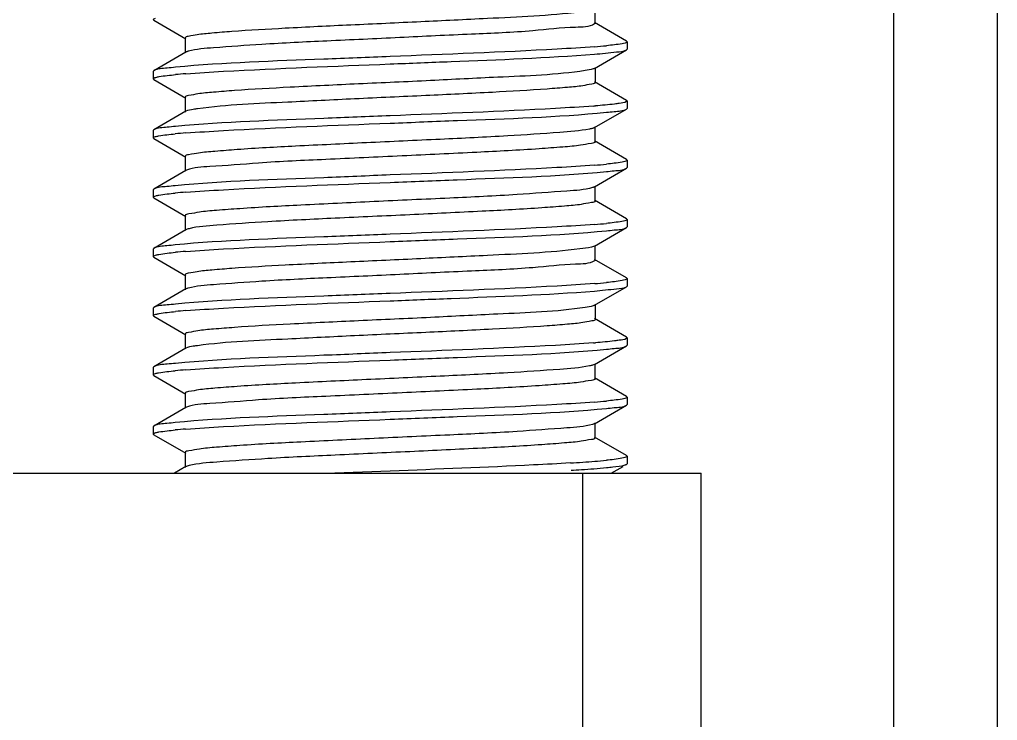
# Model space of a CAD drawing. Extents: x 27938 to 1507990, y 110129 to 923079.
# Drawn here: x 458376.9 to 458670.6, y 368624.2 to 368834.8 of the extents above; entities that cross this region are included whole.
import ezdxf

# ---------------------------------------------------------------- set-up
doc = ezdxf.new("R2010")
doc.units = 0
doc.header["$LTSCALE"] = 1000
doc.header["$MEASUREMENT"] = 0

msp = doc.modelspace()

# ---------------------------------------------------------------- linework, layer by layer
at = {"linetype": 'Continuous'}
for p, q in [((458670.63, 366000.39), (458670.63, 369014.05)), ((458639.48, 366583.55), (458639.48, 368882.52)), ((458549.77, 368833.7), (458549.77, 368838.14)), ((458417.22, 368834.61), (458417.05, 368834.81)), ((458417.22, 368834.61), (458426.87, 368829.02)), ((458559.24, 368828.33), (458549.58, 368833.92)), ((458426.68, 368829.25), (458426.68, 368824.8)), ((458559.24, 368828.33), (458559.41, 368828.13)), ((458559.41, 368828.13), (458559.41, 368825.91)), ((458426.87, 368825.02), (458417.22, 368819.43)), ((458549.58, 368820.12), (458559.24, 368825.72)), ((458559.24, 368825.72), (458559.41, 368825.91)), ((458417.22, 368819.43), (458417.05, 368819.24)), ((458417.05, 368819.24), (458417.05, 368817.01)), ((458549.77, 368820.35), (458549.77, 368815.9)), ((458417.22, 368816.82), (458417.05, 368817.01)), ((458417.22, 368816.82), (458426.87, 368811.23)), ((458559.24, 368810.53), (458549.58, 368816.13)), ((458426.68, 368811.45), (458426.68, 368807)), ((458559.24, 368810.53), (458559.41, 368810.34)), ((458559.41, 368810.34), (458559.41, 368808.12)), ((458426.87, 368807.23), (458417.22, 368801.64)), ((458549.58, 368802.33), (458559.24, 368807.92)), ((458559.24, 368807.92), (458559.41, 368808.12)), ((458417.22, 368801.64), (458417.05, 368801.44)), ((458417.05, 368801.44), (458417.05, 368799.22)), ((458549.77, 368798.11), (458549.77, 368802.55)), ((458417.22, 368799.02), (458417.05, 368799.22)), ((458417.22, 368799.02), (458426.87, 368793.43)), ((458559.24, 368792.74), (458549.58, 368798.33)), ((458426.68, 368793.66), (458426.68, 368789.21)), ((458559.24, 368792.74), (458559.41, 368792.54)), ((458559.41, 368792.54), (458559.41, 368790.32)), ((458426.87, 368789.43), (458417.22, 368783.84)), ((458427.09, 368789.54), (458426.87, 368789.43)), ((458549.58, 368784.53), (458559.24, 368790.13)), ((458559.24, 368790.13), (458559.41, 368790.32)), ((458417.22, 368783.84), (458417.05, 368783.65)), ((458417.05, 368783.65), (458417.05, 368781.42)), ((458549.77, 368780.31), (458549.77, 368784.76)), ((458417.22, 368781.23), (458417.05, 368781.42)), ((458417.22, 368781.23), (458426.87, 368775.64)), ((458559.24, 368774.94), (458549.58, 368780.54)), ((458426.68, 368775.86), (458426.68, 368771.41)), ((458559.24, 368774.94), (458559.41, 368774.75)), ((458559.41, 368774.75), (458559.41, 368772.53)), ((458426.87, 368771.64), (458417.22, 368766.05)), ((458549.58, 368766.74), (458559.24, 368772.33)), ((458559.24, 368772.33), (458559.41, 368772.53)), ((458417.22, 368766.05), (458417.05, 368765.85)), ((458417.05, 368765.85), (458417.05, 368763.63)), ((458549.58, 368766.74), (458549.31, 368766.62)), ((458549.77, 368762.52), (458549.77, 368766.96)), ((458417.22, 368763.43), (458417.05, 368763.63)), ((458417.22, 368763.43), (458426.87, 368757.84)), ((458559.24, 368757.15), (458549.58, 368762.74)), ((458426.68, 368758.07), (458426.68, 368753.62)), ((458559.24, 368757.15), (458559.41, 368756.95)), ((458559.41, 368756.95), (458559.41, 368754.73)), ((458426.87, 368753.84), (458417.22, 368748.25)), ((458549.58, 368748.94), (458559.24, 368754.54)), ((458559.24, 368754.54), (458559.41, 368754.73)), ((458417.22, 368748.25), (458417.05, 368748.06)), ((458417.05, 368748.06), (458417.05, 368745.83)), ((458549.77, 368749.17), (458549.77, 368744.72)), ((458417.22, 368745.64), (458417.05, 368745.83)), ((458417.22, 368745.64), (458426.87, 368740.05)), ((458559.24, 368739.35), (458549.58, 368744.95)), ((458426.68, 368740.27), (458426.68, 368735.82)), ((458559.24, 368739.35), (458559.41, 368739.16)), ((458559.41, 368739.16), (458559.41, 368736.94)), ((458549.58, 368731.15), (458559.24, 368736.74)), ((458559.24, 368736.74), (458559.41, 368736.94)), ((458426.87, 368736.05), (458417.22, 368730.46)), ((458417.22, 368730.46), (458417.05, 368730.26)), ((458549.77, 368726.93), (458549.77, 368731.37)), ((458417.05, 368730.26), (458417.05, 368728.04)), ((458417.22, 368727.84), (458417.05, 368728.04)), ((458417.22, 368727.84), (458426.87, 368722.25)), ((458559.24, 368721.56), (458549.58, 368727.15)), ((458426.68, 368722.48), (458426.68, 368718.03)), ((458559.24, 368721.56), (458559.41, 368721.37)), ((458549.58, 368713.35), (458559.24, 368718.95)), ((458559.24, 368718.95), (458559.41, 368719.14)), ((458559.41, 368721.37), (458559.41, 368719.14)), ((458426.87, 368718.25), (458417.22, 368712.66)), ((458427.09, 368718.36), (458426.87, 368718.25)), ((458549.77, 368709.13), (458549.77, 368713.58)), ((458417.22, 368712.66), (458417.05, 368712.47)), ((458417.05, 368712.47), (458417.05, 368710.24)), ((458417.22, 368710.05), (458417.05, 368710.24)), ((458417.22, 368710.05), (458426.87, 368704.46)), ((458559.24, 368703.76), (458549.58, 368709.36)), ((458426.68, 368704.68), (458426.68, 368700.23)), ((458559.24, 368703.76), (458559.41, 368703.57)), ((458559.24, 368701.15), (458559.41, 368701.35)), ((458559.41, 368703.57), (458559.41, 368701.35)), ((458216.85, 368698.45), (458581.65, 368698.45)), ((458426.87, 368700.46), (458423.41, 368698.45)), ((458488.23, 368699.12), (458471.59, 368698.45)), ((458546.06, 365738.85), (458546.06, 368698.45)), ((458554.58, 368698.45), (458558.2, 368700.55)), ((458581.65, 365738.85), (458581.65, 368698.45))]:
    msp.add_line(p, q, dxfattribs=at)
for centre, radius, start, end in [((458429.35, 368818.73), 6.79, 105.0931, 106.1411), ((458534.84, 369017.4), 191.34, 274.444, 275.509), ((458442.66, 368615.27), 203.86, 94.4581, 95.3147), ((458528.29, 369080.18), 272.18, 274.4234, 274.5497), ((458442.42, 368600.35), 200.98, 94.457, 95.3557), ((458534.82, 368982.05), 191.58, 274.4414, 275.5078), ((458442.39, 368582.89), 200.64, 94.4561, 95.3622), ((458534.74, 368965.25), 192.58, 274.4467, 275.4882), ((458442.56, 368563.03), 202.71, 94.457, 95.331), ((458429.35, 368747.55), 6.79, 105.0931, 106.1411), ((458534.84, 368946.22), 191.34, 274.444, 275.509), ((458442.66, 368544.09), 203.86, 94.4581, 95.3147), ((458528.29, 369009), 272.18, 274.4234, 274.5497), ((458442.42, 368529.17), 200.98, 94.457, 95.3557), ((458534.82, 368910.87), 191.58, 274.4414, 275.5078), ((458442.39, 368511.71), 200.64, 94.4561, 95.3622), ((458517.3, 369119.38), 418.56, 273.4423, 274.4352), ((458534.74, 368894.07), 192.58, 274.4467, 275.4882)]:
    msp.add_arc(centre, radius, start, end, dxfattribs=at)
for points, knots in [([(458545.2, 368837.05), (458535.99, 368835.93), (458520.03, 368835.25), (458497.09, 368834.08), (458476.82, 368833.18), (458457.94, 368832.26), (458443.95, 368831.48), (458435.3, 368830.77), (458430.66, 368830.36), (458428.44, 368829.86), (458426.68, 368829.59), (458426.68, 368829.25)], [0, 0, 0, 0, 0.234088, 0.402448, 0.579889, 0.745639, 0.880314, 0.930897, 0.968237, 0.991317, 1, 1, 1, 1]), ([(458417.05, 368834.81), (458417.05, 368834.9), (458417.34, 368835.1), (458417.59, 368835.16), (458417.78, 368835.22)], [0, 0, 0, 0, 0.317967, 1, 1, 1, 1]), ([(458549.59, 368833.48), (458547.94, 368832.5), (458541.36, 368832.55), (458529.35, 368831.06), (458511.59, 368830.4), (458491, 368829.35), (458470, 368828.4), (458451.34, 368827.52), (458437.52, 368826.45), (458430.06, 368825.95), (458427.58, 368825.28)], [0, 0, 0, 0, 0.046973, 0.152409, 0.303029, 0.479455, 0.658932, 0.818305, 0.937036, 1, 1, 1, 1]), ([(458549.77, 368833.7), (458549.77, 368833.66), (458549.72, 368833.56), (458549.64, 368833.51), (458549.59, 368833.48)], [0, 0, 0, 0, 0.402304, 1, 1, 1, 1]), ([(458558.77, 368827.75), (458558.48, 368827.67), (458556.65, 368827.28), (458554.78, 368827.1), (458553.21, 368826.94)], [0, 0, 0, 0, 0.157623, 1, 1, 1, 1]), ([(458559.41, 368828.13), (458559.41, 368828.05), (458559.16, 368827.87), (458558.93, 368827.8), (458558.77, 368827.75)], [0, 0, 0, 0, 0.324871, 1, 1, 1, 1]), ([(458427.46, 368825.25), (458427.35, 368825.22), (458427.15, 368825.15), (458426.95, 368825.07), (458426.87, 368825.02)], [0, 0, 0, 0, 0.572041, 1, 1, 1, 1]), ([(458549.67, 368826.64), (458545.9, 368826.34), (458525.43, 368825.1), (458504.94, 368824.35), (458488.23, 368823.69)], [0, 0, 0, 0, 0.184436, 1, 1, 1, 1]), ([(458488.23, 368821.46), (458494.32, 368821.7), (458514.77, 368822.55), (458535.24, 368823.28), (458549.57, 368824.4)], [0, 0, 0, 0, 0.297863, 1, 1, 1, 1]), ([(458549.57, 368824.4), (458551.79, 368824.58), (458554.94, 368825.02), (458558.35, 368825.2), (458559.24, 368825.72)], [0, 0, 0, 0, 0.683734, 1, 1, 1, 1]), ([(458488.23, 368823.69), (458481.59, 368823.42), (458460.09, 368822.51), (458438.55, 368821.87), (458423.73, 368820.47)], [0, 0, 0, 0, 0.308576, 1, 1, 1, 1]), ([(458426.81, 368818.51), (458430.58, 368818.81), (458451.04, 368820.05), (458471.53, 368820.8), (458488.23, 368821.46)], [0, 0, 0, 0, 0.184575, 1, 1, 1, 1]), ([(458423.73, 368820.47), (458422.9, 368820.4), (458420.75, 368820.09), (458418.4, 368820.12), (458417.22, 368819.43)], [0, 0, 0, 0, 0.37952, 1, 1, 1, 1]), ([(458546.84, 368819.47), (458538.14, 368818.16), (458522.58, 368817.64), (458499.89, 368816.4), (458479.1, 368815.5), (458459.5, 368814.54), (458444.87, 368813.75), (458435.78, 368813.01), (458430.88, 368812.6), (458428.56, 368812.07), (458426.68, 368811.81), (458426.68, 368811.45)], [0, 0, 0, 0, 0.218787, 0.386207, 0.566108, 0.736243, 0.875583, 0.928118, 0.966979, 0.991, 1, 1, 1, 1]), ([(458549.58, 368820.12), (458549.46, 368820.05), (458548.57, 368819.72), (458547.63, 368819.59), (458546.84, 368819.47)], [0, 0, 0, 0, 0.147905, 1, 1, 1, 1]), ([(458417.05, 368817.01), (458417.05, 368817.11), (458417.39, 368817.32), (458417.66, 368817.39), (458417.87, 368817.44)], [0, 0, 0, 0, 0.313847, 1, 1, 1, 1]), ([(458417.87, 368817.44), (458418.19, 368817.53), (458420.14, 368817.91), (458422.12, 368818.1), (458423.78, 368818.25)], [0, 0, 0, 0, 0.163234, 1, 1, 1, 1]), ([(458549.77, 368815.9), (458549.77, 368815.55), (458547.95, 368815.29), (458545.68, 368814.77), (458540.91, 368814.36), (458532.05, 368813.64), (458517.73, 368812.85), (458498.5, 368811.91), (458477.96, 368811.01), (458455.13, 368809.81), (458439.35, 368809.2), (458430.39, 368807.99)], [0, 0, 0, 0, 0.00884, 0.032379, 0.070466, 0.122006, 0.258971, 0.426878, 0.605536, 0.773444, 1, 1, 1, 1]), ([(458556.99, 368809.6), (458556.54, 368809.53), (458554.18, 368809.21), (458551.8, 368809.01), (458549.88, 368808.86)], [0, 0, 0, 0, 0.190828, 1, 1, 1, 1]), ([(458559.41, 368810.34), (458559.41, 368810.26), (458558.59, 368809.67), (458557.76, 368809.72), (458556.99, 368809.6)], [0, 0, 0, 0, 0.093121, 1, 1, 1, 1]), ([(458430.39, 368807.99), (458429.96, 368807.93), (458428.79, 368807.74), (458427.54, 368807.61), (458426.87, 368807.23)], [0, 0, 0, 0, 0.360643, 1, 1, 1, 1]), ([(458549.28, 368808.81), (458545.5, 368808.52), (458525.16, 368807.3), (458504.8, 368806.55), (458488.23, 368805.89)], [0, 0, 0, 0, 0.18595, 1, 1, 1, 1]), ([(458488.23, 368803.67), (458494.96, 368803.93), (458516.62, 368804.86), (458538.33, 368805.47), (458553.21, 368806.93)], [0, 0, 0, 0, 0.310578, 1, 1, 1, 1]), ([(458553.21, 368806.93), (458553.98, 368807), (458555.97, 368807.28), (458558.14, 368807.28), (458559.24, 368807.92)], [0, 0, 0, 0, 0.377935, 1, 1, 1, 1]), ([(458488.23, 368805.89), (458481.6, 368805.63), (458460.11, 368804.71), (458438.59, 368804.07), (458423.78, 368802.68)], [0, 0, 0, 0, 0.308379, 1, 1, 1, 1]), ([(458423.78, 368802.68), (458422.94, 368802.61), (458420.77, 368802.3), (458418.41, 368802.33), (458417.22, 368801.64)], [0, 0, 0, 0, 0.379704, 1, 1, 1, 1]), ([(458548.12, 368801.9), (458545.17, 368801.31), (458536.93, 368800.69), (458522, 368799.69), (458502.64, 368798.77), (458481.38, 368797.8), (458461.08, 368796.83), (458445.8, 368796.02), (458436.27, 368795.26), (458431.11, 368794.84), (458428.67, 368794.29), (458426.68, 368794.04), (458426.68, 368793.66)], [0, 0, 0, 0, 0.074051, 0.202548, 0.368862, 0.551322, 0.726125, 0.870472, 0.925123, 0.96561, 0.990669, 1, 1, 1, 1]), ([(458426.8, 368800.72), (458430.57, 368801.01), (458451.04, 368802.25), (458471.52, 368803), (458488.23, 368803.67)], [0, 0, 0, 0, 0.184524, 1, 1, 1, 1]), ([(458549.58, 368802.33), (458549.41, 368802.23), (458548.92, 368802.07), (458548.42, 368801.96), (458548.12, 368801.9)], [0, 0, 0, 0, 0.388593, 1, 1, 1, 1]), ([(458417.05, 368799.22), (458417.05, 368799.31), (458417.34, 368799.5), (458417.58, 368799.57), (458417.77, 368799.62)], [0, 0, 0, 0, 0.318631, 1, 1, 1, 1]), ([(458417.77, 368799.62), (458418.07, 368799.71), (458420.02, 368800.1), (458422, 368800.29), (458423.66, 368800.45)], [0, 0, 0, 0, 0.159226, 1, 1, 1, 1]), ([(458549.77, 368798.11), (458549.77, 368797.7), (458547.62, 368797.47), (458545, 368796.87), (458539.42, 368796.45), (458529.22, 368795.65), (458512.98, 368794.81), (458491.64, 368793.82), (458469.79, 368792.77), (458450.47, 368791.96), (458436.68, 368790.65), (458429.28, 368790.4), (458427.09, 368789.54)], [0, 0, 0, 0, 0.009911, 0.036684, 0.079861, 0.138026, 0.290611, 0.473012, 0.659513, 0.823824, 0.942824, 1, 1, 1, 1]), ([(458558.74, 368792.16), (458558.45, 368792.07), (458556.63, 368791.69), (458554.77, 368791.51), (458553.21, 368791.35)], [0, 0, 0, 0, 0.159145, 1, 1, 1, 1]), ([(458559.41, 368792.54), (458559.41, 368792.46), (458559.14, 368792.27), (458558.91, 368792.21), (458558.74, 368792.16)], [0, 0, 0, 0, 0.322656, 1, 1, 1, 1]), ([(458549.66, 368791.05), (458545.89, 368790.75), (458525.42, 368789.51), (458504.93, 368788.76), (458488.23, 368788.1)], [0, 0, 0, 0, 0.184477, 1, 1, 1, 1]), ([(458488.23, 368785.87), (458494.95, 368786.14), (458516.59, 368787.07), (458538.28, 368787.68), (458553.16, 368789.12)], [0, 0, 0, 0, 0.310323, 1, 1, 1, 1]), ([(458553.16, 368789.12), (458553.93, 368789.2), (458555.94, 368789.49), (458558.13, 368789.48), (458559.24, 368790.13)], [0, 0, 0, 0, 0.378132, 1, 1, 1, 1]), ([(458488.23, 368788.1), (458481.58, 368787.83), (458460.05, 368786.91), (458438.49, 368786.28), (458423.66, 368784.88)], [0, 0, 0, 0, 0.308852, 1, 1, 1, 1]), ([(458423.66, 368784.88), (458422.84, 368784.8), (458420.71, 368784.5), (458418.38, 368784.52), (458417.22, 368783.84)], [0, 0, 0, 0, 0.37931, 1, 1, 1, 1]), ([(458549.02, 368784.32), (458546.54, 368783.58), (458538.88, 368783.13), (458524.63, 368781.99), (458505.29, 368781.11), (458483.62, 368780.1), (458462.64, 368779.11), (458446.74, 368778.28), (458436.77, 368777.5), (458431.34, 368777.08), (458428.78, 368776.5), (458426.68, 368776.26), (458426.68, 368775.86)], [0, 0, 0, 0, 0.063162, 0.185571, 0.350627, 0.535705, 0.715395, 0.865028, 0.921933, 0.964141, 0.990304, 1, 1, 1, 1]), ([(458426.8, 368782.92), (458430.57, 368783.22), (458451.04, 368784.46), (458471.52, 368785.21), (458488.23, 368785.87)], [0, 0, 0, 0, 0.18453, 1, 1, 1, 1]), ([(458549.58, 368784.53), (458549.51, 368784.49), (458549.32, 368784.41), (458549.13, 368784.35), (458549.02, 368784.32)], [0, 0, 0, 0, 0.429478, 1, 1, 1, 1]), ([(458417.05, 368781.42), (458417.05, 368781.52), (458417.38, 368781.73), (458417.65, 368781.8), (458417.85, 368781.85)], [0, 0, 0, 0, 0.315061, 1, 1, 1, 1]), ([(458417.85, 368781.85), (458418.16, 368781.93), (458420.07, 368782.31), (458422.02, 368782.5), (458423.64, 368782.65)], [0, 0, 0, 0, 0.163145, 1, 1, 1, 1]), ([(458549.77, 368780.31), (458549.77, 368779.92), (458547.73, 368779.68), (458545.23, 368779.11), (458539.93, 368778.69), (458530.18, 368777.92), (458514.58, 368777.1), (458493.93, 368776.12), (458472.46, 368775.13), (458453.1, 368774.22), (458438.49, 368773.17), (458430.55, 368772.61), (458427.83, 368771.96)], [0, 0, 0, 0, 0.00951, 0.035123, 0.076469, 0.132247, 0.279239, 0.456494, 0.640275, 0.805971, 0.931424, 1, 1, 1, 1]), ([(458558.72, 368774.36), (458558.44, 368774.27), (458556.6, 368773.89), (458554.73, 368773.71), (458553.16, 368773.55)], [0, 0, 0, 0, 0.159397, 1, 1, 1, 1]), ([(458559.41, 368774.75), (458559.41, 368774.66), (458559.14, 368774.47), (458558.9, 368774.41), (458558.72, 368774.36)], [0, 0, 0, 0, 0.322005, 1, 1, 1, 1]), ([(458427.83, 368771.96), (458427.64, 368771.92), (458427.31, 368771.83), (458426.99, 368771.71), (458426.87, 368771.64)], [0, 0, 0, 0, 0.59312, 1, 1, 1, 1]), ([(458549.67, 368773.25), (458545.9, 368772.95), (458525.43, 368771.72), (458504.94, 368770.97), (458488.23, 368770.3)], [0, 0, 0, 0, 0.184455, 1, 1, 1, 1]), ([(458553.21, 368771.34), (458553.98, 368771.41), (458555.97, 368771.69), (458558.14, 368771.69), (458559.24, 368772.33)], [0, 0, 0, 0, 0.377931, 1, 1, 1, 1]), ([(458488.23, 368770.3), (458481.57, 368770.04), (458460.04, 368769.12), (458438.47, 368768.48), (458423.64, 368767.08)], [0, 0, 0, 0, 0.308927, 1, 1, 1, 1]), ([(458488.23, 368768.08), (458494.96, 368768.34), (458516.62, 368769.27), (458538.33, 368769.88), (458553.21, 368771.34)], [0, 0, 0, 0, 0.310595, 1, 1, 1, 1]), ([(458423.64, 368767.08), (458422.82, 368767), (458420.7, 368766.7), (458418.38, 368766.72), (458417.22, 368766.05)], [0, 0, 0, 0, 0.379296, 1, 1, 1, 1]), ([(458545.2, 368765.87), (458535.99, 368764.75), (458520.03, 368764.07), (458497.09, 368762.9), (458476.82, 368762), (458457.94, 368761.08), (458443.95, 368760.3), (458435.3, 368759.59), (458430.66, 368759.18), (458428.44, 368758.68), (458426.68, 368758.41), (458426.68, 368758.07)], [0, 0, 0, 0, 0.234088, 0.402448, 0.579889, 0.745639, 0.880314, 0.930897, 0.968237, 0.991317, 1, 1, 1, 1]), ([(458426.81, 368765.13), (458430.58, 368765.43), (458451.04, 368766.66), (458471.53, 368767.41), (458488.23, 368768.08)], [0, 0, 0, 0, 0.184554, 1, 1, 1, 1]), ([(458549.31, 368766.62), (458549.1, 368766.54), (458547.75, 368766.18), (458546.37, 368766.01), (458545.2, 368765.87)], [0, 0, 0, 0, 0.158312, 1, 1, 1, 1]), ([(458417.05, 368763.63), (458417.05, 368763.72), (458417.34, 368763.92), (458417.59, 368763.98), (458417.78, 368764.04)], [0, 0, 0, 0, 0.317967, 1, 1, 1, 1]), ([(458417.78, 368764.04), (458418.09, 368764.12), (458420.06, 368764.52), (458422.05, 368764.71), (458423.73, 368764.87)], [0, 0, 0, 0, 0.159617, 1, 1, 1, 1]), ([(458549.59, 368762.3), (458547.94, 368761.32), (458541.36, 368761.37), (458529.35, 368759.88), (458511.59, 368759.22), (458491, 368758.17), (458470, 368757.22), (458451.34, 368756.34), (458437.52, 368755.27), (458430.06, 368754.77), (458427.58, 368754.1)], [0, 0, 0, 0, 0.046973, 0.152409, 0.303029, 0.479455, 0.658932, 0.818305, 0.937036, 1, 1, 1, 1]), ([(458549.77, 368762.52), (458549.77, 368762.48), (458549.72, 368762.38), (458549.64, 368762.33), (458549.59, 368762.3)], [0, 0, 0, 0, 0.402304, 1, 1, 1, 1]), ([(458559.41, 368756.95), (458559.41, 368756.87), (458559.16, 368756.69), (458558.93, 368756.62), (458558.77, 368756.57)], [0, 0, 0, 0, 0.324871, 1, 1, 1, 1]), ([(458427.46, 368754.07), (458427.35, 368754.04), (458427.15, 368753.97), (458426.95, 368753.89), (458426.87, 368753.84)], [0, 0, 0, 0, 0.572041, 1, 1, 1, 1]), ([(458549.67, 368755.46), (458545.9, 368755.16), (458525.43, 368753.92), (458504.94, 368753.17), (458488.23, 368752.51)], [0, 0, 0, 0, 0.184436, 1, 1, 1, 1]), ([(458549.57, 368753.22), (458551.79, 368753.4), (458554.94, 368753.84), (458558.35, 368754.02), (458559.24, 368754.54)], [0, 0, 0, 0, 0.683734, 1, 1, 1, 1]), ([(458558.77, 368756.57), (458558.48, 368756.49), (458556.65, 368756.1), (458554.78, 368755.92), (458553.21, 368755.76)], [0, 0, 0, 0, 0.157623, 1, 1, 1, 1]), ([(458488.23, 368752.51), (458481.59, 368752.24), (458460.09, 368751.33), (458438.55, 368750.69), (458423.73, 368749.29)], [0, 0, 0, 0, 0.308576, 1, 1, 1, 1]), ([(458488.23, 368750.28), (458494.32, 368750.52), (458514.77, 368751.37), (458535.24, 368752.1), (458549.57, 368753.22)], [0, 0, 0, 0, 0.297863, 1, 1, 1, 1]), ([(458423.73, 368749.29), (458422.9, 368749.22), (458420.75, 368748.91), (458418.4, 368748.94), (458417.22, 368748.25)], [0, 0, 0, 0, 0.37952, 1, 1, 1, 1]), ([(458546.84, 368748.29), (458538.14, 368746.98), (458522.58, 368746.46), (458499.89, 368745.22), (458479.1, 368744.32), (458459.5, 368743.36), (458444.87, 368742.57), (458435.78, 368741.83), (458430.88, 368741.42), (458428.56, 368740.89), (458426.68, 368740.63), (458426.68, 368740.27)], [0, 0, 0, 0, 0.218787, 0.386207, 0.566108, 0.736243, 0.875583, 0.928118, 0.966979, 0.991, 1, 1, 1, 1]), ([(458426.81, 368747.33), (458430.58, 368747.63), (458451.04, 368748.87), (458471.53, 368749.62), (458488.23, 368750.28)], [0, 0, 0, 0, 0.184575, 1, 1, 1, 1]), ([(458549.58, 368748.94), (458549.46, 368748.87), (458548.57, 368748.54), (458547.63, 368748.41), (458546.84, 368748.29)], [0, 0, 0, 0, 0.147905, 1, 1, 1, 1]), ([(458417.05, 368745.83), (458417.05, 368745.93), (458417.39, 368746.14), (458417.66, 368746.21), (458417.87, 368746.26)], [0, 0, 0, 0, 0.313847, 1, 1, 1, 1]), ([(458417.87, 368746.26), (458418.19, 368746.35), (458420.14, 368746.73), (458422.12, 368746.92), (458423.78, 368747.07)], [0, 0, 0, 0, 0.163234, 1, 1, 1, 1]), ([(458549.77, 368744.72), (458549.77, 368744.37), (458547.95, 368744.11), (458545.68, 368743.59), (458540.91, 368743.18), (458532.05, 368742.46), (458517.73, 368741.67), (458498.5, 368740.73), (458477.96, 368739.83), (458455.13, 368738.63), (458439.35, 368738.02), (458430.39, 368736.81)], [0, 0, 0, 0, 0.00884, 0.032379, 0.070466, 0.122006, 0.258971, 0.426878, 0.605536, 0.773444, 1, 1, 1, 1]), ([(458559.41, 368739.16), (458559.41, 368739.08), (458558.59, 368738.49), (458557.76, 368738.54), (458556.99, 368738.42)], [0, 0, 0, 0, 0.093121, 1, 1, 1, 1]), ([(458430.39, 368736.81), (458429.96, 368736.75), (458428.79, 368736.56), (458427.54, 368736.43), (458426.87, 368736.05)], [0, 0, 0, 0, 0.360643, 1, 1, 1, 1]), ([(458549.28, 368737.63), (458545.5, 368737.34), (458525.16, 368736.12), (458504.8, 368735.37), (458488.23, 368734.71)], [0, 0, 0, 0, 0.18595, 1, 1, 1, 1]), ([(458556.99, 368738.42), (458556.54, 368738.35), (458554.18, 368738.04), (458551.8, 368737.83), (458549.88, 368737.68)], [0, 0, 0, 0, 0.190828, 1, 1, 1, 1]), ([(458553.21, 368735.75), (458553.98, 368735.82), (458555.97, 368736.1), (458558.14, 368736.1), (458559.24, 368736.74)], [0, 0, 0, 0, 0.377935, 1, 1, 1, 1]), ([(458488.23, 368734.71), (458481.6, 368734.45), (458460.11, 368733.53), (458438.59, 368732.89), (458423.78, 368731.5)], [0, 0, 0, 0, 0.308379, 1, 1, 1, 1]), ([(458488.23, 368732.49), (458494.96, 368732.75), (458516.62, 368733.68), (458538.33, 368734.29), (458553.21, 368735.75)], [0, 0, 0, 0, 0.310578, 1, 1, 1, 1]), ([(458423.78, 368731.5), (458422.94, 368731.43), (458420.77, 368731.12), (458418.41, 368731.15), (458417.22, 368730.46)], [0, 0, 0, 0, 0.379704, 1, 1, 1, 1]), ([(458548.12, 368730.72), (458545.17, 368730.13), (458536.93, 368729.51), (458522, 368728.51), (458502.64, 368727.59), (458481.38, 368726.62), (458461.08, 368725.65), (458445.8, 368724.84), (458436.27, 368724.08), (458431.11, 368723.66), (458428.67, 368723.11), (458426.68, 368722.86), (458426.68, 368722.48)], [0, 0, 0, 0, 0.074051, 0.202548, 0.368862, 0.551322, 0.726125, 0.870472, 0.925123, 0.96561, 0.990669, 1, 1, 1, 1]), ([(458426.8, 368729.54), (458430.57, 368729.84), (458451.04, 368731.07), (458471.52, 368731.82), (458488.23, 368732.49)], [0, 0, 0, 0, 0.184524, 1, 1, 1, 1]), ([(458549.58, 368731.15), (458549.41, 368731.05), (458548.92, 368730.89), (458548.42, 368730.78), (458548.12, 368730.72)], [0, 0, 0, 0, 0.388593, 1, 1, 1, 1]), ([(458417.05, 368728.04), (458417.05, 368728.13), (458417.34, 368728.32), (458417.58, 368728.39), (458417.77, 368728.44)], [0, 0, 0, 0, 0.318631, 1, 1, 1, 1]), ([(458417.77, 368728.44), (458418.07, 368728.53), (458420.02, 368728.92), (458422, 368729.11), (458423.66, 368729.27)], [0, 0, 0, 0, 0.159226, 1, 1, 1, 1]), ([(458549.77, 368726.93), (458549.77, 368726.52), (458547.62, 368726.29), (458545, 368725.69), (458539.42, 368725.27), (458529.22, 368724.47), (458512.98, 368723.63), (458491.64, 368722.64), (458469.79, 368721.59), (458450.47, 368720.78), (458436.68, 368719.47), (458429.28, 368719.22), (458427.09, 368718.36)], [0, 0, 0, 0, 0.009911, 0.036684, 0.079861, 0.138026, 0.290611, 0.473012, 0.659513, 0.823824, 0.942824, 1, 1, 1, 1]), ([(458549.66, 368719.87), (458545.89, 368719.57), (458525.42, 368718.33), (458504.93, 368717.58), (458488.23, 368716.92)], [0, 0, 0, 0, 0.184477, 1, 1, 1, 1]), ([(458553.16, 368717.95), (458553.93, 368718.02), (458555.94, 368718.31), (458558.13, 368718.3), (458559.24, 368718.95)], [0, 0, 0, 0, 0.378132, 1, 1, 1, 1]), ([(458558.74, 368720.98), (458558.45, 368720.89), (458556.63, 368720.51), (458554.77, 368720.33), (458553.21, 368720.17)], [0, 0, 0, 0, 0.159145, 1, 1, 1, 1]), ([(458559.41, 368721.37), (458559.41, 368721.28), (458559.14, 368721.09), (458558.91, 368721.03), (458558.74, 368720.98)], [0, 0, 0, 0, 0.322656, 1, 1, 1, 1]), ([(458488.23, 368716.92), (458481.58, 368716.65), (458460.05, 368715.73), (458438.49, 368715.1), (458423.66, 368713.7)], [0, 0, 0, 0, 0.308852, 1, 1, 1, 1]), ([(458488.23, 368714.69), (458494.95, 368714.96), (458516.59, 368715.89), (458538.28, 368716.5), (458553.16, 368717.95)], [0, 0, 0, 0, 0.310323, 1, 1, 1, 1]), ([(458423.66, 368713.7), (458422.84, 368713.62), (458420.71, 368713.32), (458418.38, 368713.34), (458417.22, 368712.66)], [0, 0, 0, 0, 0.37931, 1, 1, 1, 1]), ([(458549.02, 368713.14), (458546.54, 368712.4), (458538.88, 368711.95), (458524.63, 368710.81), (458505.29, 368709.93), (458483.62, 368708.92), (458462.64, 368707.93), (458446.74, 368707.1), (458436.77, 368706.32), (458431.34, 368705.9), (458428.78, 368705.32), (458426.68, 368705.08), (458426.68, 368704.68)], [0, 0, 0, 0, 0.063162, 0.185571, 0.350627, 0.535705, 0.715395, 0.865028, 0.921933, 0.964141, 0.990304, 1, 1, 1, 1]), ([(458426.8, 368711.74), (458430.57, 368712.04), (458451.04, 368713.28), (458471.52, 368714.03), (458488.23, 368714.69)], [0, 0, 0, 0, 0.18453, 1, 1, 1, 1]), ([(458549.58, 368713.35), (458549.51, 368713.31), (458549.32, 368713.23), (458549.13, 368713.17), (458549.02, 368713.14)], [0, 0, 0, 0, 0.429478, 1, 1, 1, 1]), ([(458417.05, 368710.24), (458417.05, 368710.34), (458417.38, 368710.55), (458417.65, 368710.62), (458417.85, 368710.67)], [0, 0, 0, 0, 0.315061, 1, 1, 1, 1]), ([(458417.85, 368710.67), (458418.16, 368710.75), (458420.07, 368711.13), (458422.02, 368711.32), (458423.64, 368711.47)], [0, 0, 0, 0, 0.163145, 1, 1, 1, 1]), ([(458549.77, 368709.13), (458549.77, 368708.74), (458547.73, 368708.5), (458545.23, 368707.93), (458539.93, 368707.51), (458530.18, 368706.74), (458514.58, 368705.92), (458493.93, 368704.94), (458472.46, 368703.95), (458453.1, 368703.04), (458438.49, 368701.99), (458430.55, 368701.43), (458427.83, 368700.78)], [0, 0, 0, 0, 0.00951, 0.035123, 0.076469, 0.132247, 0.279239, 0.456494, 0.640275, 0.805971, 0.931424, 1, 1, 1, 1]), ([(458542.43, 368701.57), (458538.71, 368701.34), (458520.65, 368700.38), (458502.57, 368699.69), (458488.23, 368699.12)], [0, 0, 0, 0, 0.206212, 1, 1, 1, 1]), ([(458558.72, 368703.18), (458558.44, 368703.09), (458556.6, 368702.71), (458554.73, 368702.53), (458553.16, 368702.37)], [0, 0, 0, 0, 0.159397, 1, 1, 1, 1]), ([(458553.21, 368700.16), (458553.85, 368700.22), (458555.71, 368700.43), (458557.59, 368700.61), (458558.77, 368700.97)], [0, 0, 0, 0, 0.341707, 1, 1, 1, 1]), ([(458559.41, 368703.57), (458559.41, 368703.48), (458559.14, 368703.29), (458558.9, 368703.23), (458558.72, 368703.18)], [0, 0, 0, 0, 0.322005, 1, 1, 1, 1]), ([(458558.77, 368700.97), (458558.86, 368700.99), (458559.02, 368701.05), (458559.17, 368701.11), (458559.24, 368701.15)], [0, 0, 0, 0, 0.569634, 1, 1, 1, 1]), ([(458427.83, 368700.78), (458427.64, 368700.74), (458427.31, 368700.65), (458426.99, 368700.53), (458426.87, 368700.46)], [0, 0, 0, 0, 0.59312, 1, 1, 1, 1]), ([(458542.56, 368699.36), (458543.59, 368699.42), (458547.15, 368699.65), (458550.7, 368699.91), (458553.21, 368700.16)], [0, 0, 0, 0, 0.291238, 1, 1, 1, 1])]:
    msp.add_open_spline(points, degree=3, knots=knots, dxfattribs=at)

doc.saveas('drawing.dxf')
